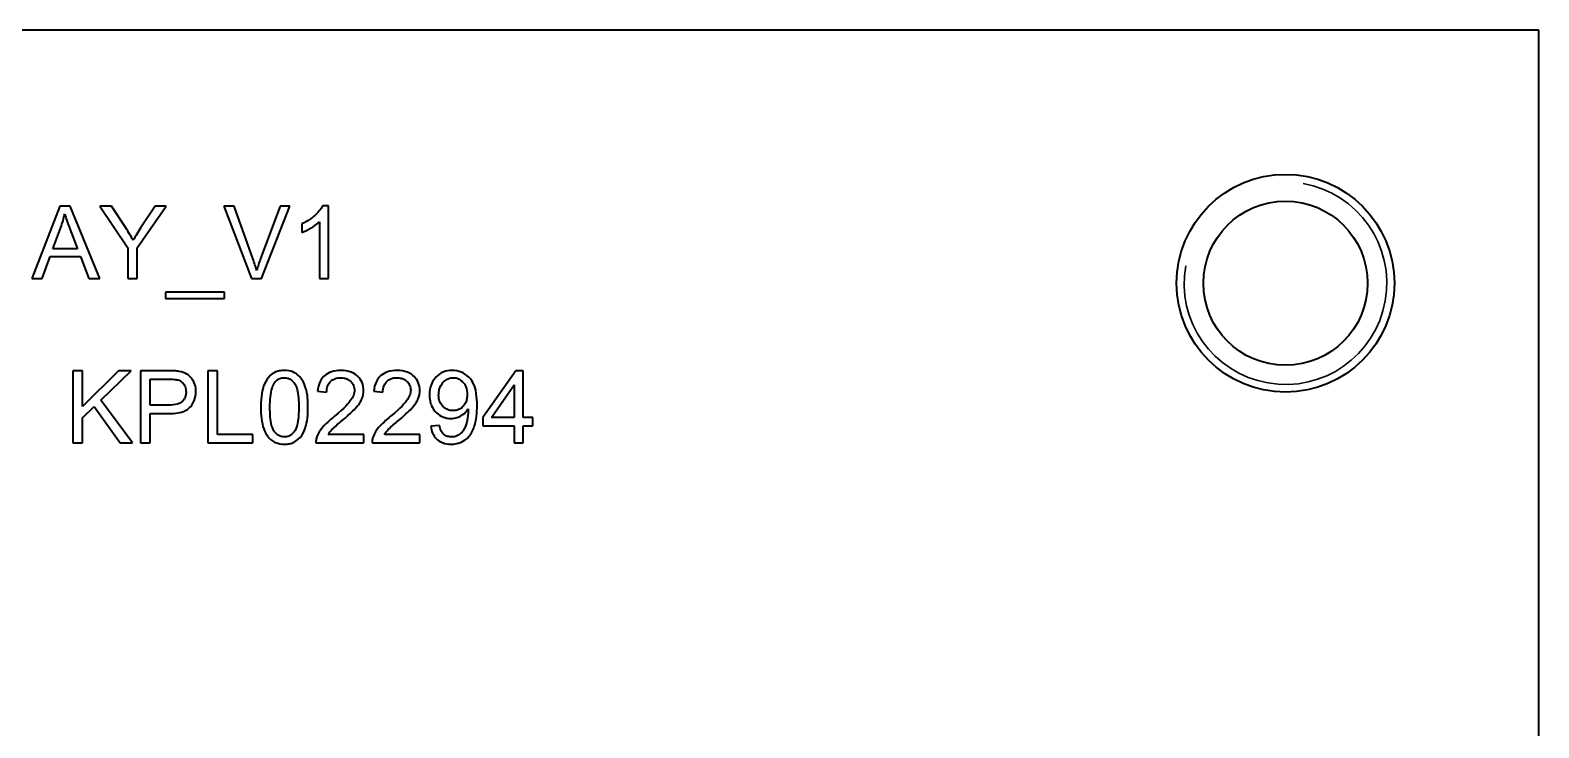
# Model space of a CAD drawing. Header units: millimetres. Extents: x 0 to 4205, y 0 to 2970.
# Drawn here: x 1918.58 to 1948.35, y 2545.11 to 2558.89 of the extents above; entities that cross this region are included whole.
import ezdxf

# ---------------------------------------------------------------- set-up
doc = ezdxf.new("R2010")
doc.units = ezdxf.units.MM
doc.header["$LTSCALE"] = 5
doc.layers.add('가시적인 것(ISO)', color=3, linetype='Continuous', lineweight=40)
doc.layers.add('가시적인 좁은 것(ISO)', color=3, linetype='Continuous', lineweight=35)

msp = doc.modelspace()

# ---------------------------------------------------------------- linework, layer by layer
at = {"layer": '가시적인 것(ISO)'}
for p, q in [((1948.348, 2558.891), (1889.348, 2558.891)), ((1948.348, 2388.891), (1948.348, 2558.891)), ((1919.159, 2555.414), (1918.61, 2553.986)), ((1919.364, 2555.414), (1919.159, 2555.414)), ((1919.948, 2553.986), (1919.364, 2555.414)), ((1919.95, 2555.414), (1920.501, 2554.591)), ((1920.18, 2555.414), (1919.95, 2555.414)), ((1920.462, 2554.983), (1920.18, 2555.414)), ((1920.69, 2554.591), (1921.261, 2555.414)), ((1921.041, 2555.414), (1920.763, 2554.994)), ((1921.261, 2555.414), (1921.041, 2555.414)), ((1922.599, 2555.414), (1922.395, 2555.414)), ((1922.395, 2555.414), (1922.947, 2553.986)), ((1922.971, 2554.377), (1922.599, 2555.414)), ((1923.509, 2555.414), (1923.122, 2554.377)), ((1923.142, 2553.986), (1923.701, 2555.414)), ((1923.701, 2555.414), (1923.509, 2555.414)), ((1924.461, 2555.42), (1924.347, 2555.42)), ((1924.461, 2553.986), (1924.461, 2555.42)), ((1919.022, 2554.572), (1919.18, 2554.991)), ((1923.935, 2555.062), (1923.935, 2554.892)), ((1924.285, 2555.103), (1924.285, 2553.986)), ((1919.358, 2554.968), (1919.508, 2554.572)), ((1918.811, 2553.986), (1918.968, 2554.418)), ((1918.968, 2554.418), (1919.567, 2554.418)), ((1919.508, 2554.572), (1919.022, 2554.572)), ((1919.567, 2554.418), (1919.732, 2553.986)), ((1920.501, 2554.591), (1920.501, 2553.986)), ((1920.69, 2553.986), (1920.69, 2554.591)), ((1918.61, 2553.986), (1918.811, 2553.986)), ((1919.732, 2553.986), (1919.948, 2553.986)), ((1920.501, 2553.986), (1920.69, 2553.986)), ((1922.947, 2553.986), (1923.142, 2553.986)), ((1924.285, 2553.986), (1924.461, 2553.986)), ((1922.409, 2553.716), (1921.246, 2553.716)), ((1921.246, 2553.716), (1921.246, 2553.589)), ((1921.246, 2553.589), (1922.409, 2553.589)), ((1922.409, 2553.589), (1922.409, 2553.716)), ((1919.606, 2552.164), (1919.417, 2552.164)), ((1919.417, 2552.164), (1919.417, 2550.736)), ((1920.316, 2552.164), (1919.606, 2551.457)), ((1919.606, 2551.457), (1919.606, 2552.164)), ((1919.973, 2551.585), (1920.572, 2552.164)), ((1920.572, 2552.164), (1920.316, 2552.164)), ((1921.295, 2552.164), (1920.756, 2552.164)), ((1920.756, 2552.164), (1920.756, 2550.736)), ((1922.27, 2552.164), (1922.08, 2552.164)), ((1922.08, 2552.164), (1922.08, 2550.736)), ((1922.27, 2550.904), (1922.27, 2552.164)), ((1928.159, 2552.164), (1927.508, 2551.239)), ((1928.303, 2552.164), (1928.159, 2552.164)), ((1928.303, 2551.239), (1928.303, 2552.164)), ((1920.946, 2551.485), (1920.946, 2551.996)), ((1920.946, 2551.996), (1921.312, 2551.996)), ((1924.246, 2551.757), (1924.427, 2551.739)), ((1925.356, 2551.757), (1925.537, 2551.739)), ((1927.68, 2551.239), (1928.128, 2551.883)), ((1928.128, 2551.883), (1928.128, 2551.239)), ((1919.606, 2551.231), (1919.84, 2551.458)), ((1919.84, 2551.458), (1920.349, 2550.736)), ((1920.598, 2550.736), (1919.973, 2551.585)), ((1921.315, 2551.485), (1920.946, 2551.485)), ((1919.606, 2550.736), (1919.606, 2551.231)), ((1920.946, 2550.736), (1920.946, 2551.316)), ((1920.946, 2551.316), (1921.313, 2551.316)), ((1927.508, 2551.239), (1927.508, 2551.078)), ((1928.128, 2551.239), (1927.68, 2551.239)), ((1928.496, 2551.239), (1928.303, 2551.239)), ((1928.496, 2551.078), (1928.496, 2551.239)), ((1922.973, 2550.904), (1922.27, 2550.904)), ((1922.973, 2550.736), (1922.973, 2550.904)), ((1925.158, 2550.904), (1924.458, 2550.904)), ((1925.158, 2550.736), (1925.158, 2550.904)), ((1926.268, 2550.904), (1925.567, 2550.904)), ((1926.268, 2550.736), (1926.268, 2550.904)), ((1926.651, 2551.082), (1926.482, 2551.067)), ((1927.508, 2551.078), (1928.128, 2551.078)), ((1928.128, 2551.078), (1928.128, 2550.736)), ((1928.303, 2550.736), (1928.303, 2551.078)), ((1928.303, 2551.078), (1928.496, 2551.078)), ((1919.417, 2550.736), (1919.606, 2550.736)), ((1920.349, 2550.736), (1920.598, 2550.736)), ((1920.756, 2550.736), (1920.946, 2550.736)), ((1922.08, 2550.736), (1922.973, 2550.736)), ((1924.214, 2550.736), (1925.158, 2550.736)), ((1925.323, 2550.736), (1926.268, 2550.736)), ((1928.128, 2550.736), (1928.303, 2550.736))]:
    msp.add_line(p, q, dxfattribs=at)
for radius in [2.15, 1.621]:
    msp.add_circle((1943.348, 2553.891), radius, dxfattribs=at)
for points, knots in [([(1924.347, 2555.42), (1924.313, 2555.351), (1924.256, 2555.286), (1924.151, 2555.192), (1924.069, 2555.124), (1923.935, 2555.062)], [-0.1147142, -0.1147142, -0.1147142, -0.1147142, -0.0445643, -0.0445643, 0, 0, 0, 0]), ([(1919.18, 2554.991), (1919.196, 2555.036), (1919.211, 2555.081), (1919.237, 2555.172), (1919.248, 2555.218), (1919.257, 2555.264)], [-0.02843961, -0.02843961, -0.02843961, -0.02843961, -0.01410585, -0.01410585, 0, 0, 0, 0]), ([(1919.257, 2555.264), (1919.27, 2555.221), (1919.284, 2555.175), (1919.317, 2555.078), (1919.337, 2555.022), (1919.358, 2554.968)], [-0.03070478, -0.03070478, -0.03070478, -0.03070478, -0.0172156, -0.0172156, 0, 0, 0, 0]), ([(1920.608, 2554.741), (1920.585, 2554.782), (1920.562, 2554.823), (1920.513, 2554.903), (1920.488, 2554.944), (1920.462, 2554.983)], [-0.02824891, -0.02824891, -0.02824891, -0.02824891, -0.01424642, -0.01424642, 0, 0, 0, 0]), ([(1920.763, 2554.994), (1920.735, 2554.95), (1920.706, 2554.905), (1920.655, 2554.821), (1920.631, 2554.781), (1920.608, 2554.741)], [-0.02953399, -0.02953399, -0.02953399, -0.02953399, -0.01380139, -0.01380139, 0, 0, 0, 0]), ([(1923.935, 2554.892), (1923.997, 2554.915), (1924.062, 2554.949), (1924.154, 2555.003), (1924.226, 2555.047), (1924.285, 2555.103)], [-0.06474582, -0.06474582, -0.06474582, -0.06474582, -0.02451396, -0.02451396, 0, 0, 0, 0]), ([(1923.046, 2554.144), (1923.035, 2554.181), (1923.024, 2554.219), (1922.999, 2554.297), (1922.985, 2554.337), (1922.971, 2554.377)], [-0.0244472, -0.0244472, -0.0244472, -0.0244472, -0.01269539, -0.01269539, 0, 0, 0, 0]), ([(1923.122, 2554.377), (1923.108, 2554.338), (1923.094, 2554.299), (1923.069, 2554.221), (1923.057, 2554.183), (1923.046, 2554.144)], [-0.02452883, -0.02452883, -0.02452883, -0.02452883, -0.01217994, -0.01217994, 0, 0, 0, 0]), ([(1921.513, 2552.15), (1921.484, 2552.156), (1921.451, 2552.159), (1921.38, 2552.164), (1921.336, 2552.164), (1921.295, 2552.164)], [-0.02117388, -0.02117388, -0.02117388, -0.02117388, -0.01229519, -0.01229519, 0, 0, 0, 0]), ([(1921.847, 2551.751), (1921.847, 2551.798), (1921.841, 2551.845), (1921.81, 2551.941), (1921.786, 2551.982), (1921.734, 2552.053), (1921.699, 2552.079), (1921.622, 2552.125), (1921.568, 2552.141), (1921.513, 2552.15)], [-0.03899686, -0.03899686, -0.03899686, -0.03899686, -0.03327601, -0.03327601, -0.02682703, -0.02682703, -0.01670913, -0.01670913, 0, 0, 0, 0]), ([(1923.593, 2552.17), (1923.558, 2552.17), (1923.524, 2552.167), (1923.459, 2552.153), (1923.429, 2552.143), (1923.376, 2552.117), (1923.331, 2552.091), (1923.238, 2551.986), (1923.206, 2551.924), (1923.16, 2551.793), (1923.127, 2551.672), (1923.127, 2551.44)], [-0.384257, -0.384257, -0.384257, -0.384257, -0.2939972, -0.2939972, -0.2109903, -0.2109903, -0.1399526, -0.1399526, -0.0694871, -0.0694871, 0, 0, 0, 0]), ([(1923.398, 2551.923), (1923.412, 2551.942), (1923.427, 2551.959), (1923.462, 2551.988), (1923.48, 2552), (1923.529, 2552.02), (1923.56, 2552.025), (1923.591, 2552.025)], [-0.02292194, -0.02292194, -0.02292194, -0.02292194, -0.0159139, -0.0159139, -0.00935362, -0.00935362, 0, 0, 0, 0]), ([(1923.591, 2552.025), (1923.611, 2552.025), (1923.631, 2552.023), (1923.669, 2552.013), (1923.687, 2552.005), (1923.736, 2551.977), (1923.763, 2551.951), (1923.803, 2551.899), (1923.825, 2551.865), (1923.87, 2551.695), (1923.877, 2551.563), (1923.877, 2551.44)], [-0.1312299, -0.1312299, -0.1312299, -0.1312299, -0.1133118, -0.1133118, -0.0957136, -0.0957136, -0.062482, -0.062482, -0.0369492, -0.0369492, 0, 0, 0, 0]), ([(1924.058, 2551.44), (1924.058, 2551.535), (1924.053, 2551.645), (1924.019, 2551.817), (1923.994, 2551.885), (1923.936, 2552.001), (1923.902, 2552.039), (1923.846, 2552.095), (1923.806, 2552.121), (1923.708, 2552.161), (1923.651, 2552.17), (1923.593, 2552.17)], [-0.05671733, -0.05671733, -0.05671733, -0.05671733, -0.0481642, -0.0481642, -0.04102039, -0.04102039, -0.03168979, -0.03168979, -0.01731807, -0.01731807, 0, 0, 0, 0]), ([(1924.71, 2552.17), (1924.646, 2552.17), (1924.582, 2552.162), (1924.473, 2552.125), (1924.428, 2552.101), (1924.362, 2552.044), (1924.327, 2552.007), (1924.268, 2551.891), (1924.253, 2551.824), (1924.246, 2551.757)], [-0.09874215, -0.09874215, -0.09874215, -0.09874215, -0.06562318, -0.06562318, -0.03909259, -0.03909259, -0.0201479, -0.0201479, 0, 0, 0, 0]), ([(1924.427, 2551.739), (1924.428, 2551.783), (1924.434, 2551.828), (1924.467, 2551.908), (1924.489, 2551.934), (1924.529, 2551.974), (1924.556, 2551.991), (1924.624, 2552.019), (1924.665, 2552.025), (1924.706, 2552.025)], [-0.03695144, -0.03695144, -0.03695144, -0.03695144, -0.02930454, -0.02930454, -0.022146, -0.022146, -0.01224421, -0.01224421, 0, 0, 0, 0]), ([(1924.706, 2552.025), (1924.728, 2552.025), (1924.749, 2552.023), (1924.79, 2552.016), (1924.809, 2552.01), (1924.85, 2551.992), (1924.879, 2551.976), (1924.929, 2551.924), (1924.946, 2551.9), (1924.97, 2551.842), (1924.975, 2551.81), (1924.975, 2551.778)], [-0.05266389, -0.05266389, -0.05266389, -0.05266389, -0.04157296, -0.04157296, -0.03130496, -0.03130496, -0.01877111, -0.01877111, -0.00979615, -0.00979615, 0, 0, 0, 0]), ([(1925.156, 2551.773), (1925.156, 2551.827), (1925.147, 2551.879), (1925.106, 2551.975), (1925.077, 2552.016), (1925.017, 2552.075), (1924.976, 2552.11), (1924.848, 2552.16), (1924.779, 2552.17), (1924.71, 2552.17)], [-0.1039942, -0.1039942, -0.1039942, -0.1039942, -0.071842, -0.071842, -0.0412315, -0.0412315, -0.0205607, -0.0205607, 0, 0, 0, 0]), ([(1925.82, 2552.17), (1925.756, 2552.17), (1925.691, 2552.162), (1925.582, 2552.125), (1925.538, 2552.101), (1925.471, 2552.044), (1925.436, 2552.007), (1925.378, 2551.891), (1925.362, 2551.824), (1925.356, 2551.757)], [-0.09874215, -0.09874215, -0.09874215, -0.09874215, -0.06562318, -0.06562318, -0.03909259, -0.03909259, -0.0201479, -0.0201479, 0, 0, 0, 0]), ([(1925.537, 2551.739), (1925.537, 2551.783), (1925.544, 2551.828), (1925.577, 2551.908), (1925.598, 2551.934), (1925.639, 2551.974), (1925.666, 2551.991), (1925.734, 2552.019), (1925.775, 2552.025), (1925.816, 2552.025)], [-0.03695144, -0.03695144, -0.03695144, -0.03695144, -0.02930454, -0.02930454, -0.022146, -0.022146, -0.01224421, -0.01224421, 0, 0, 0, 0]), ([(1925.816, 2552.025), (1925.837, 2552.025), (1925.859, 2552.023), (1925.9, 2552.016), (1925.919, 2552.01), (1925.96, 2551.992), (1925.989, 2551.976), (1926.039, 2551.924), (1926.055, 2551.9), (1926.079, 2551.842), (1926.085, 2551.81), (1926.085, 2551.778)], [-0.05266389, -0.05266389, -0.05266389, -0.05266389, -0.04157296, -0.04157296, -0.03130496, -0.03130496, -0.01877111, -0.01877111, -0.00979615, -0.00979615, 0, 0, 0, 0]), ([(1926.265, 2551.773), (1926.265, 2551.827), (1926.256, 2551.879), (1926.216, 2551.975), (1926.187, 2552.016), (1926.126, 2552.075), (1926.085, 2552.11), (1925.958, 2552.16), (1925.889, 2552.17), (1925.82, 2552.17)], [-0.1039942, -0.1039942, -0.1039942, -0.1039942, -0.071842, -0.071842, -0.0412315, -0.0412315, -0.0205607, -0.0205607, 0, 0, 0, 0]), ([(1926.905, 2552.17), (1926.844, 2552.17), (1926.784, 2552.16), (1926.675, 2552.115), (1926.629, 2552.083), (1926.56, 2552.013), (1926.521, 2551.967), (1926.467, 2551.831), (1926.456, 2551.76), (1926.456, 2551.687)], [-0.1065506, -0.1065506, -0.1065506, -0.1065506, -0.0741601, -0.0741601, -0.0438699, -0.0438699, -0.0216327, -0.0216327, 0, 0, 0, 0]), ([(1926.637, 2551.682), (1926.637, 2551.711), (1926.639, 2551.741), (1926.65, 2551.796), (1926.658, 2551.821), (1926.689, 2551.891), (1926.716, 2551.925), (1926.767, 2551.973), (1926.795, 2551.992), (1926.858, 2552.019), (1926.892, 2552.025), (1926.926, 2552.025)], [-0.04392113, -0.04392113, -0.04392113, -0.04392113, -0.03745932, -0.03745932, -0.03151323, -0.03151323, -0.02059868, -0.02059868, -0.01038436, -0.01038436, 0, 0, 0, 0]), ([(1927.395, 2551.479), (1927.395, 2551.557), (1927.391, 2551.639), (1927.365, 2551.808), (1927.344, 2551.86), (1927.307, 2551.942), (1927.275, 2551.993), (1927.181, 2552.087), (1927.126, 2552.117), (1927.027, 2552.159), (1926.967, 2552.17), (1926.905, 2552.17)], [-0.05344818, -0.05344818, -0.05344818, -0.05344818, -0.04882285, -0.04882285, -0.04326219, -0.04326219, -0.0321241, -0.0321241, -0.01863445, -0.01863445, 0, 0, 0, 0]), ([(1926.926, 2552.025), (1926.944, 2552.025), (1926.961, 2552.023), (1926.995, 2552.017), (1927.011, 2552.012), (1927.058, 2551.991), (1927.086, 2551.971), (1927.133, 2551.923), (1927.156, 2551.892), (1927.193, 2551.8), (1927.2, 2551.748), (1927.2, 2551.696)], [-0.06032821, -0.06032821, -0.06032821, -0.06032821, -0.05263595, -0.05263595, -0.04518383, -0.04518383, -0.0296485, -0.0296485, -0.01555158, -0.01555158, 0, 0, 0, 0]), ([(1921.312, 2551.996), (1921.346, 2551.996), (1921.385, 2551.995), (1921.443, 2551.991), (1921.469, 2551.988), (1921.488, 2551.983)], [-0.01456943, -0.01456943, -0.01456943, -0.01456943, -0.00589346, -0.00589346, 0, 0, 0, 0]), ([(1921.313, 2551.316), (1921.372, 2551.316), (1921.434, 2551.32), (1921.54, 2551.338), (1921.589, 2551.351), (1921.666, 2551.387), (1921.697, 2551.408), (1921.74, 2551.451), (1921.783, 2551.497), (1921.837, 2551.627), (1921.847, 2551.688), (1921.847, 2551.751)], [-0.1908288, -0.1908288, -0.1908288, -0.1908288, -0.1298077, -0.1298077, -0.080559, -0.080559, -0.0424546, -0.0424546, -0.0186855, -0.0186855, 0, 0, 0, 0]), ([(1921.652, 2551.745), (1921.652, 2551.718), (1921.65, 2551.691), (1921.637, 2551.641), (1921.628, 2551.619), (1921.599, 2551.573), (1921.581, 2551.557), (1921.545, 2551.528), (1921.514, 2551.514), (1921.431, 2551.489), (1921.37, 2551.485), (1921.315, 2551.485)], [-0.03802346, -0.03802346, -0.03802346, -0.03802346, -0.03403716, -0.03403716, -0.03044185, -0.03044185, -0.02606481, -0.02606481, -0.01653682, -0.01653682, 0, 0, 0, 0]), ([(1921.488, 2551.983), (1921.506, 2551.978), (1921.523, 2551.971), (1921.555, 2551.953), (1921.569, 2551.942), (1921.594, 2551.917), (1921.616, 2551.892), (1921.647, 2551.818), (1921.652, 2551.782), (1921.652, 2551.745)], [-0.05165265, -0.05165265, -0.05165265, -0.05165265, -0.03766251, -0.03766251, -0.02385969, -0.02385969, -0.01104429, -0.01104429, 0, 0, 0, 0]), ([(1923.308, 2551.44), (1923.308, 2551.584), (1923.319, 2551.719), (1923.362, 2551.856), (1923.377, 2551.892), (1923.398, 2551.923)], [-0.04316634, -0.04316634, -0.04316634, -0.04316634, -0.01110989, -0.01110989, 0, 0, 0, 0]), ([(1924.975, 2551.778), (1924.975, 2551.742), (1924.967, 2551.708), (1924.94, 2551.636), (1924.918, 2551.6), (1924.863, 2551.526), (1924.793, 2551.44), (1924.58, 2551.264)], [-0.2079713, -0.2079713, -0.2079713, -0.2079713, -0.1502648, -0.1502648, -0.0828488, -0.0828488, 0, 0, 0, 0]), ([(1924.734, 2551.179), (1924.898, 2551.318), (1924.968, 2551.39), (1925.08, 2551.515), (1925.11, 2551.576), (1925.145, 2551.663), (1925.156, 2551.717), (1925.156, 2551.773)], [-0.03349016, -0.03349016, -0.03349016, -0.03349016, -0.02807665, -0.02807665, -0.01685798, -0.01685798, 0, 0, 0, 0]), ([(1926.085, 2551.778), (1926.085, 2551.742), (1926.077, 2551.708), (1926.049, 2551.636), (1926.027, 2551.6), (1925.973, 2551.526), (1925.902, 2551.44), (1925.689, 2551.264)], [-0.2079713, -0.2079713, -0.2079713, -0.2079713, -0.1502648, -0.1502648, -0.0828488, -0.0828488, 0, 0, 0, 0]), ([(1925.844, 2551.179), (1926.008, 2551.318), (1926.078, 2551.39), (1926.19, 2551.515), (1926.219, 2551.576), (1926.254, 2551.663), (1926.265, 2551.717), (1926.265, 2551.773)], [-0.03349016, -0.03349016, -0.03349016, -0.03349016, -0.02807665, -0.02807665, -0.01685798, -0.01685798, 0, 0, 0, 0]), ([(1923.127, 2551.44), (1923.127, 2551.291), (1923.142, 2551.141), (1923.205, 2550.96), (1923.232, 2550.905), (1923.269, 2550.859)], [-0.05753035, -0.05753035, -0.05753035, -0.05753035, -0.0178495, -0.0178495, 0, 0, 0, 0]), ([(1923.593, 2550.855), (1923.573, 2550.855), (1923.554, 2550.858), (1923.516, 2550.868), (1923.498, 2550.875), (1923.449, 2550.903), (1923.422, 2550.929), (1923.382, 2550.981), (1923.36, 2551.015), (1923.315, 2551.185), (1923.308, 2551.317), (1923.308, 2551.44)], [-0.1304135, -0.1304135, -0.1304135, -0.1304135, -0.1128395, -0.1128395, -0.0955418, -0.0955418, -0.0624777, -0.0624777, -0.0369492, -0.0369492, 0, 0, 0, 0]), ([(1923.593, 2550.712), (1923.627, 2550.712), (1923.662, 2550.715), (1923.726, 2550.728), (1923.756, 2550.739), (1923.809, 2550.764), (1923.855, 2550.79), (1923.948, 2550.896), (1923.98, 2550.958), (1924.026, 2551.091), (1924.058, 2551.212), (1924.058, 2551.44)], [-0.3729128, -0.3729128, -0.3729128, -0.3729128, -0.2853084, -0.2853084, -0.2043936, -0.2043936, -0.1355685, -0.1355685, -0.0683259, -0.0683259, 0, 0, 0, 0]), ([(1923.877, 2551.44), (1923.877, 2551.353), (1923.874, 2551.256), (1923.852, 2551.115), (1923.839, 2551.06), (1923.798, 2550.968), (1923.772, 2550.941), (1923.729, 2550.9), (1923.705, 2550.883), (1923.651, 2550.861), (1923.623, 2550.855), (1923.593, 2550.855)], [-0.04826516, -0.04826516, -0.04826516, -0.04826516, -0.03505137, -0.03505137, -0.02666319, -0.02666319, -0.01761873, -0.01761873, -0.00885593, -0.00885593, 0, 0, 0, 0]), ([(1926.456, 2551.687), (1926.456, 2551.649), (1926.459, 2551.611), (1926.473, 2551.539), (1926.483, 2551.505), (1926.519, 2551.42), (1926.552, 2551.374), (1926.63, 2551.299), (1926.671, 2551.27), (1926.77, 2551.23), (1926.823, 2551.22), (1926.879, 2551.22)], [-0.07104169, -0.07104169, -0.07104169, -0.07104169, -0.05961213, -0.05961213, -0.04909014, -0.04909014, -0.03189845, -0.03189845, -0.01656505, -0.01656505, 0, 0, 0, 0]), ([(1926.922, 2551.375), (1926.884, 2551.375), (1926.846, 2551.381), (1926.777, 2551.41), (1926.748, 2551.43), (1926.701, 2551.477), (1926.678, 2551.507), (1926.644, 2551.591), (1926.637, 2551.637), (1926.637, 2551.682)], [-0.06139939, -0.06139939, -0.06139939, -0.06139939, -0.04387493, -0.04387493, -0.02724004, -0.02724004, -0.01363882, -0.01363882, 0, 0, 0, 0]), ([(1926.879, 2551.22), (1926.921, 2551.22), (1926.963, 2551.226), (1927.051, 2551.255), (1927.088, 2551.278), (1927.157, 2551.328), (1927.192, 2551.365), (1927.219, 2551.409)], [-0.03390298, -0.03390298, -0.03390298, -0.03390298, -0.02546652, -0.02546652, -0.01556005, -0.01556005, 0, 0, 0, 0]), ([(1926.883, 2550.712), (1926.92, 2550.712), (1926.957, 2550.715), (1927.028, 2550.731), (1927.061, 2550.742), (1927.136, 2550.778), (1927.186, 2550.811), (1927.289, 2550.929), (1927.322, 2551.003), (1927.382, 2551.18), (1927.395, 2551.332), (1927.395, 2551.479)], [-0.1057818, -0.1057818, -0.1057818, -0.1057818, -0.0930813, -0.0930813, -0.080998, -0.080998, -0.0645839, -0.0645839, -0.0443568, -0.0443568, 0, 0, 0, 0]), ([(1927.2, 2551.696), (1927.2, 2551.668), (1927.198, 2551.639), (1927.188, 2551.586), (1927.181, 2551.562), (1927.159, 2551.51), (1927.14, 2551.478), (1927.086, 2551.426), (1927.06, 2551.408), (1926.995, 2551.381), (1926.959, 2551.375), (1926.922, 2551.375)], [-0.05563799, -0.05563799, -0.05563799, -0.05563799, -0.04407928, -0.04407928, -0.03370269, -0.03370269, -0.02093297, -0.02093297, -0.01107875, -0.01107875, 0, 0, 0, 0]), ([(1927.219, 2551.409), (1927.22, 2551.402), (1927.22, 2551.395), (1927.22, 2551.384), (1927.22, 2551.378), (1927.22, 2551.374)], [-0.003352568, -0.003352568, -0.003352568, -0.003352568, -0.001325045, -0.001325045, 0, 0, 0, 0]), ([(1924.58, 2551.264), (1924.488, 2551.188), (1924.402, 2551.111), (1924.297, 2550.985), (1924.259, 2550.924), (1924.234, 2550.858)], [-0.04932017, -0.04932017, -0.04932017, -0.04932017, -0.02127745, -0.02127745, 0, 0, 0, 0]), ([(1924.458, 2550.904), (1924.479, 2550.939), (1924.504, 2550.971), (1924.594, 2551.065), (1924.665, 2551.121), (1924.734, 2551.179)], [-0.03908802, -0.03908802, -0.03908802, -0.03908802, -0.02704027, -0.02704027, 0, 0, 0, 0]), ([(1925.689, 2551.264), (1925.597, 2551.188), (1925.512, 2551.111), (1925.407, 2550.985), (1925.369, 2550.924), (1925.344, 2550.858)], [-0.04932017, -0.04932017, -0.04932017, -0.04932017, -0.02127745, -0.02127745, 0, 0, 0, 0]), ([(1925.567, 2550.904), (1925.588, 2550.939), (1925.614, 2550.971), (1925.703, 2551.065), (1925.775, 2551.121), (1925.844, 2551.179)], [-0.03908802, -0.03908802, -0.03908802, -0.03908802, -0.02704027, -0.02704027, 0, 0, 0, 0]), ([(1927.22, 2551.374), (1927.22, 2551.309), (1927.214, 2551.245), (1927.192, 2551.144), (1927.175, 2551.079), (1927.132, 2550.994), (1927.111, 2550.959), (1927.058, 2550.911), (1927.032, 2550.89), (1926.961, 2550.861), (1926.925, 2550.855), (1926.887, 2550.855)], [-0.1650152, -0.1650152, -0.1650152, -0.1650152, -0.0898855, -0.0898855, -0.0447233, -0.0447233, -0.0227416, -0.0227416, -0.0112458, -0.0112458, 0, 0, 0, 0]), ([(1923.269, 2550.859), (1923.289, 2550.833), (1923.312, 2550.81), (1923.363, 2550.771), (1923.39, 2550.756), (1923.475, 2550.721), (1923.534, 2550.712), (1923.593, 2550.712)], [-0.03714286, -0.03714286, -0.03714286, -0.03714286, -0.02737147, -0.02737147, -0.01783945, -0.01783945, 0, 0, 0, 0]), ([(1924.234, 2550.858), (1924.227, 2550.838), (1924.221, 2550.818), (1924.214, 2550.777), (1924.213, 2550.756), (1924.214, 2550.736)], [-0.01249848, -0.01249848, -0.01249848, -0.01249848, -0.00625176, -0.00625176, 0, 0, 0, 0]), ([(1925.344, 2550.858), (1925.337, 2550.838), (1925.331, 2550.818), (1925.324, 2550.777), (1925.323, 2550.756), (1925.323, 2550.736)], [-0.01249848, -0.01249848, -0.01249848, -0.01249848, -0.00625176, -0.00625176, 0, 0, 0, 0]), ([(1926.482, 2551.067), (1926.488, 2551.021), (1926.499, 2550.975), (1926.536, 2550.89), (1926.561, 2550.852), (1926.621, 2550.793), (1926.659, 2550.764), (1926.766, 2550.72), (1926.824, 2550.712), (1926.883, 2550.712)], [-0.07578012, -0.07578012, -0.07578012, -0.07578012, -0.05514358, -0.05514358, -0.03450606, -0.03450606, -0.01760412, -0.01760412, 0, 0, 0, 0]), ([(1926.887, 2550.855), (1926.861, 2550.855), (1926.835, 2550.859), (1926.786, 2550.874), (1926.765, 2550.884), (1926.726, 2550.914), (1926.708, 2550.933), (1926.671, 2550.997), (1926.659, 2551.041), (1926.651, 2551.082)], [-0.04168469, -0.04168469, -0.04168469, -0.04168469, -0.03153478, -0.03153478, -0.02211902, -0.02211902, -0.01263677, -0.01263677, 0, 0, 0, 0])]:
    msp.add_open_spline(points, degree=3, knots=knots, dxfattribs=at)
at = {"layer": '가시적인 좁은 것(ISO)'}
msp.add_arc((1943.348, 2553.891), 2, 170, 80, dxfattribs=at)

doc.saveas('drawing.dxf')
